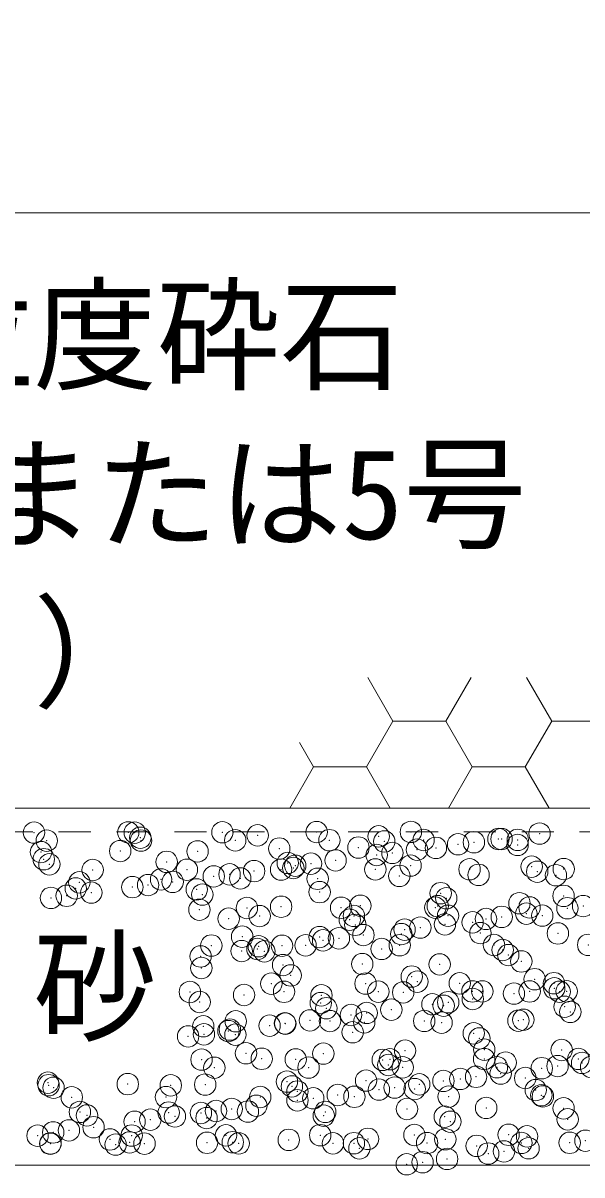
# Model space of a CAD drawing. Units: millimetres at full size; details may follow other scales. Extents: x 40781 to 122968, y -21714 to -2620.
# Drawn here: x 75520.9 to 75755.5, y -12539.5 to -12055.8 of the extents above; entities that cross this region are included whole.
import ezdxf
from ezdxf.enums import TextEntityAlignment as Align

# ---------------------------------------------------------------- set-up
doc = ezdxf.new("R2010")
doc.units = ezdxf.units.MM
doc.header["$LTSCALE"] = 18
doc.header["$PDMODE"] = 32
doc.header["$PDSIZE"] = 9
doc.linetypes.add('USER2', pattern=[1.35, 0.75, -0.6])
for name, color, linetype, lineweight in [('0_2', 7, 'Continuous', 9), ('ハッチング', 7, 'Continuous', 5), ('本体', 2, 'Continuous', 13)]:
    doc.layers.add(name, color=color, linetype=linetype, lineweight=lineweight)
doc.styles.add('ＭＳ ゴシック', font='')
doc.styles.get('ＭＳ ゴシック').set_extended_font_data('MS Gothic')

msp = doc.modelspace()

# ---------------------------------------------------------------- linework, layer by layer
at = {"layer": 'ハッチング'}
for p, q in [((75676.12, -12348.9), (75665.54, -12330.58)), ((75698.35, -12348.9), (75708.93, -12330.58)), ((75742.8, -12348.9), (75732.22, -12330.58)), ((75665.01, -12368.15), (75676.12, -12348.9)), ((75676.12, -12348.9), (75698.35, -12348.9)), ((75709.46, -12368.15), (75698.35, -12348.9)), ((75731.69, -12368.15), (75742.8, -12348.9)), ((75742.8, -12348.9), (75765.02, -12348.9)), ((75642.79, -12368.15), (75636.85, -12357.87)), ((75632.81, -12385.44), (75642.79, -12368.15)), ((75642.79, -12368.15), (75665.01, -12368.15)), ((75674.99, -12385.44), (75665.01, -12368.15)), ((75699.48, -12385.44), (75709.46, -12368.15)), ((75709.46, -12368.15), (75731.69, -12368.15)), ((75741.67, -12385.44), (75731.69, -12368.15))]:
    msp.add_line(p, q, dxfattribs=at)
at = {"layer": 'ハッチング', "linetype": 'USER2', "lineweight": 9}
msp.add_lwpolyline([(75921.1, -10915.44), (76181.1, -10915.44), (76181.1, -12395.44), (74921.1, -12395.44), (74921.1, -10915.44), (75181.1, -10915.44)], dxfattribs=at)
at = {"layer": 'ハッチング', "lineweight": 20}
msp.add_lwpolyline([(75181.1, -10925.44), (74931.1, -10925.44), (74931.1, -12385.44), (76171.1, -12385.44), (76171.1, -10925.44), (75921.1, -10925.44)], dxfattribs=at)
msp.add_lwpolyline([(74931.1, -12535.44), (76171.1, -12535.44), (76171.1, -12385.44), (74931.1, -12385.44)], close=True, dxfattribs=at)
at = {"layer": 'ハッチング'}
for p in [(75525.47, -12395.75), (75565.02, -12395.68), (75567.77, -12395.78), (75570.11, -12397.93), (75604.57, -12395.61), (75619.34, -12396.91), (75644.12, -12395.54), (75670.15, -12397.34), (75683.67, -12395.46), (75737.68, -12396.16), (75530.83, -12399.16), (75570.38, -12399.09), (75609.92, -12399.02), (75628.42, -12402.44), (75649.47, -12398.95), (75661.67, -12402.02), (75672.5, -12399.49), (75689.02, -12398.88), (75694.16, -12402.17), (75703.5, -12400.66), (75710.11, -12399.79), (75720.43, -12398.44), (75721.72, -12398.47), (75728.46, -12400.94), (75728.57, -12398.8), (75528.39, -12403.94), (75529.59, -12406.93), (75561.64, -12403.52), (75594.12, -12403.67), (75652.06, -12407.44), (75669.31, -12405.17), (75675.92, -12404.3), (75686.25, -12402.94), (75531.93, -12409.07), (75550.11, -12411.45), (75581.16, -12408.05), (75589.66, -12411.37), (75617.88, -12411.94), (75629.2, -12411.3), (75631.98, -12408.49), (75634.32, -12410.63), (75635.13, -12409.67), (75641.74, -12408.8), (75668.75, -12411.23), (75683.54, -12409.61), (75708.3, -12411.16), (75734.36, -12410.05), (75736.7, -12412.19), (75747.85, -12411.09), (75544.51, -12416.66), (75578.81, -12415.43), (75583.69, -12416.44), (75600.94, -12414.17), (75607.55, -12413.3), (75612.05, -12415), (75644.54, -12415.16), (75678.84, -12413.92), (75712.08, -12413.5), (75744.57, -12413.65), (75542.98, -12419.2), (75549.51, -12420.94), (75566.76, -12418.67), (75573.37, -12417.8), (75593.8, -12419.64), (75596.14, -12421.78), (75645.37, -12420.76), (75696.19, -12421.2), (75532.57, -12423.17), (75539.18, -12422.3), (75629.22, -12426.91), (75662.47, -12426.49), (75694.96, -12426.64), (75698.53, -12423.34), (75729.26, -12425.41), (75747.75, -12422.32), (75756, -12426.63), (75594.92, -12428.15), (75614.83, -12427.41), (75620.18, -12430.82), (75654.38, -12427.34), (75659.73, -12430.75), (75693.93, -12427.27), (75699.28, -12430.68), (75721.82, -12431.14), (75732.14, -12429.78), (75733.48, -12427.19), (75738.83, -12430.61), (75749.39, -12427.5), (75607.19, -12431.91), (75658.01, -12432.34), (75660.35, -12434.49), (75681.02, -12436.51), (75687.63, -12435.64), (75697.96, -12434.28), (75709.57, -12433.46), (75715.21, -12432.01), (75612.85, -12439.47), (75645.34, -12439.63), (75646.84, -12441.01), (75653.45, -12440.14), (75663.77, -12438.78), (75679.64, -12438.39), (75712.88, -12437.97), (75745.37, -12438.12), (75599.91, -12443.18), (75612.65, -12445.51), (75619.26, -12444.64), (75619.83, -12443.49), (75622.17, -12445.63), (75629.59, -12443.28), (75639.46, -12443.1), (75671.4, -12444.61), (75679.01, -12443.03), (75718.56, -12442.96), (75722.22, -12445.05), (75758.11, -12442.89), (75595.4, -12447.78), (75663.27, -12450.96), (75695.76, -12451.11), (75724.56, -12447.19), (75730.06, -12449.88), (75595.72, -12452.62), (75630.02, -12451.38), (75633.22, -12455.76), (75625.08, -12459.21), (75664.63, -12459.14), (75684.04, -12456.19), (75686.38, -12458.34), (75704.18, -12459.07), (75735.61, -12457.32), (75743.73, -12459), (75590.89, -12462.69), (75613.65, -12463.94), (75630.44, -12462.62), (75646.14, -12464.1), (75669.99, -12462.55), (75680.44, -12462.86), (75709.54, -12462.48), (75709.67, -12465.62), (75713.68, -12462.44), (75726.92, -12463.35), (75733.53, -12462.48), (75743.85, -12461.12), (75746.17, -12462.6), (75749.09, -12462.41), (75595.04, -12466.9), (75645.86, -12467.34), (75648.2, -12469.49), (75675.48, -12470.12), (75692.73, -12467.85), (75697.43, -12468.46), (75699.34, -12466.98), (75748.25, -12468.9), (75610.17, -12474.98), (75641.3, -12474.62), (75649.72, -12474.91), (75658.55, -12472.35), (75664.07, -12475.43), (75665.16, -12471.48), (75689.27, -12474.83), (75728.82, -12474.76), (75730.86, -12474.35), (75750.59, -12471.05), (75596.52, -12477.09), (75607.11, -12479.12), (75607.68, -12478.49), (75624.36, -12476.85), (75630.82, -12475.85), (75630.97, -12475.98), (75659.25, -12479.61), (75696.56, -12475.58), (75710.07, -12480.05), (75590.18, -12481.35), (75596.79, -12480.48), (75610.02, -12480.63), (75712.41, -12482.19), (75614.45, -12488.41), (75646.94, -12488.57), (75681.24, -12487.33), (75714.48, -12486.91), (75746.97, -12487.07), (75595.79, -12491.09), (75601.15, -12494.5), (75621.07, -12490.76), (75635.34, -12491.01), (75640.7, -12494.43), (75671.89, -12491.19), (75674.23, -12493.34), (75674.89, -12490.94), (75680.25, -12494.35), (75714.44, -12490.87), (75719.79, -12494.28), (75723.46, -12492.32), (75738.63, -12494.69), (75745.24, -12493.82), (75753.99, -12490.8), (75755.56, -12492.46), (75759.34, -12494.21), (75704.44, -12499.19), (75711.05, -12498.32), (75721.38, -12496.96), (75731.66, -12498.82), (75531.33, -12500.78), (75531.59, -12501.83), (75533.67, -12502.92), (75564.84, -12501.4), (75582.89, -12501.9), (75597.32, -12501.56), (75631.62, -12500.32), (75633.71, -12502.34), (75664.87, -12499.9), (75670.26, -12503.69), (75676.87, -12502.82), (75685.28, -12503.46), (75687.19, -12501.46), (75697.36, -12500.05), (75736.1, -12503.9), (75541.33, -12506.92), (75580.88, -12506.85), (75620.43, -12506.78), (75636.05, -12504.48), (75636.07, -12508.19), (75642.68, -12507.32), (75653.01, -12505.96), (75659.98, -12506.71), (75699.52, -12506.64), (75738.44, -12506.04), (75739.07, -12506.56), (75544.72, -12513.05), (75582.01, -12513.31), (75595.53, -12513.49), (75601.88, -12512.69), (75608.49, -12511.82), (75615.25, -12512.89), (75618.82, -12510.46), (75647.74, -12513.04), (75682.04, -12511.81), (75715.28, -12511.38), (75747.77, -12511.54), (75547.71, -12514.54), (75567.7, -12517.19), (75574.31, -12516.32), (75584.63, -12514.96), (75597.88, -12515.63), (75647.1, -12514.61), (75697.92, -12515.05), (75700.26, -12517.19), (75749.49, -12516.17), (75526.95, -12523.03), (75533.51, -12521.69), (75540.12, -12520.82), (75550.45, -12519.46), (75566.5, -12522.96), (75606.05, -12522.89), (75645.6, -12522.82), (75685.15, -12522.74), (75724.7, -12522.67), (75732.46, -12523.29), (75532.3, -12526.44), (75532.39, -12526.3), (75557.36, -12524.63), (75559.7, -12526.78), (75565.64, -12525.87), (75571.85, -12526.37), (75598.12, -12526.03), (75608.92, -12525.76), (75611.4, -12526.3), (75632.42, -12524.79), (75650.95, -12526.23), (75659.74, -12526.19), (75662.08, -12528.34), (75665.67, -12524.37), (75690.5, -12526.16), (75698.16, -12524.52), (75711.31, -12527.31), (75730.05, -12526.08), (75733.09, -12528.3), (75750.34, -12526.03), (75756.95, -12525.16), (75698.9, -12532.8), (75716.15, -12530.53), (75722.76, -12529.66), (75681.96, -12535.03), (75688.58, -12534.16)]:
    msp.add_point(p, dxfattribs=at)
at = {"layer": '本体'}
msp.add_lwpolyline([(75983.6, -11500.44), (75921.1, -11565.44), (75921.1, -12135.44), (75181.1, -12135.44), (75181.1, -11565.44), (75118.6, -11500.44)], dxfattribs=at)

# ---------------------------------------------------------------- texts
at = {"layer": '0_2', "style": 'ＭＳ ゴシック'}
msp.add_text('砂', height=37.98, dxfattribs=at).set_placement((75551.1, -12460.44), align=Align.MIDDLE_CENTER)
at = {"layer": 'ハッチング', "style": 'ＭＳ ゴシック'}
for s, p in [('単粒度砕石', (75421.6, -12167.87)), ('（4号または5号', (75369.8, -12234.54)), ('）', (75525.2, -12301.21))]:
    msp.add_text(s, height=37.98, dxfattribs=at).set_placement(p, align=Align.TOP_LEFT)

doc.saveas('drawing.dxf')
